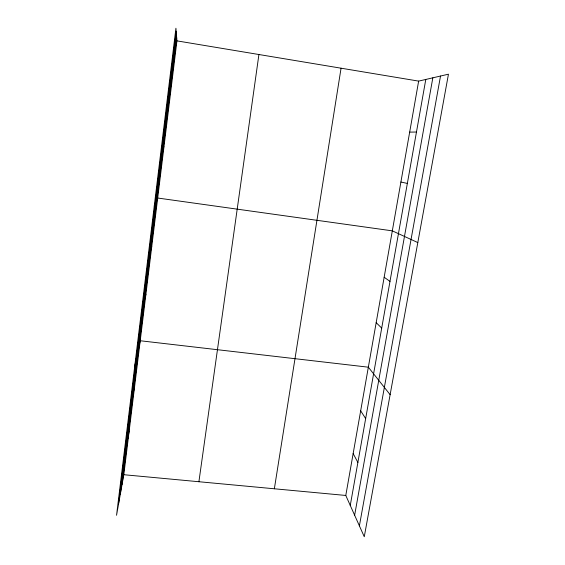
<?xml version="1.0" encoding="UTF-8"?>
<svg xmlns="http://www.w3.org/2000/svg" width="565" height="565" viewBox="0 0 565 565"><rect width="100%" height="100%" fill="white"/><g stroke="black" fill="none" stroke-linecap="round" stroke-linejoin="round"><path stroke-width="0.85" d="M118.466 504.538L176.195 31.619M120.345 494.085L176.464 34.882M122.061 484.495L176.704 37.855M123.82 474.713L176.951 40.871L175.92 28.25L116.545 515.28L123.82 474.713L345.787 495.456L364.27 536.75L448.455 74.192L418.644 81.113L176.951 40.871M198.908 481.726L258.918 54.515M274.357 488.782L341.062 68.196M345.787 495.456L418.644 81.113M350.258 505.449L425.791 79.453M354.636 515.224L432.832 77.822M359.389 525.853L440.523 76.035M127.556 439.598L129.173 430.982M133.163 393.727L134.639 386.34M134.724 366.177L140.226 340.752L368.338 367.186L390.125 394.674M144.76 298.977L145.925 294.196M150.749 250.013L151.752 246.63M154.245 206.07L157.699 198.025L392.315 230.852L417.81 242.569M163.327 147.19L163.97 146.829M409.667 132.125L416.469 132.026M400.896 182.029L407.358 183.42M384.158 277.238L389.991 281.384M376.17 322.672L381.707 328.088M360.675 410.804L365.661 418.601M353.153 453.554L357.878 462.474M169.938 93.168L170.383 94.461"/></g></svg>
